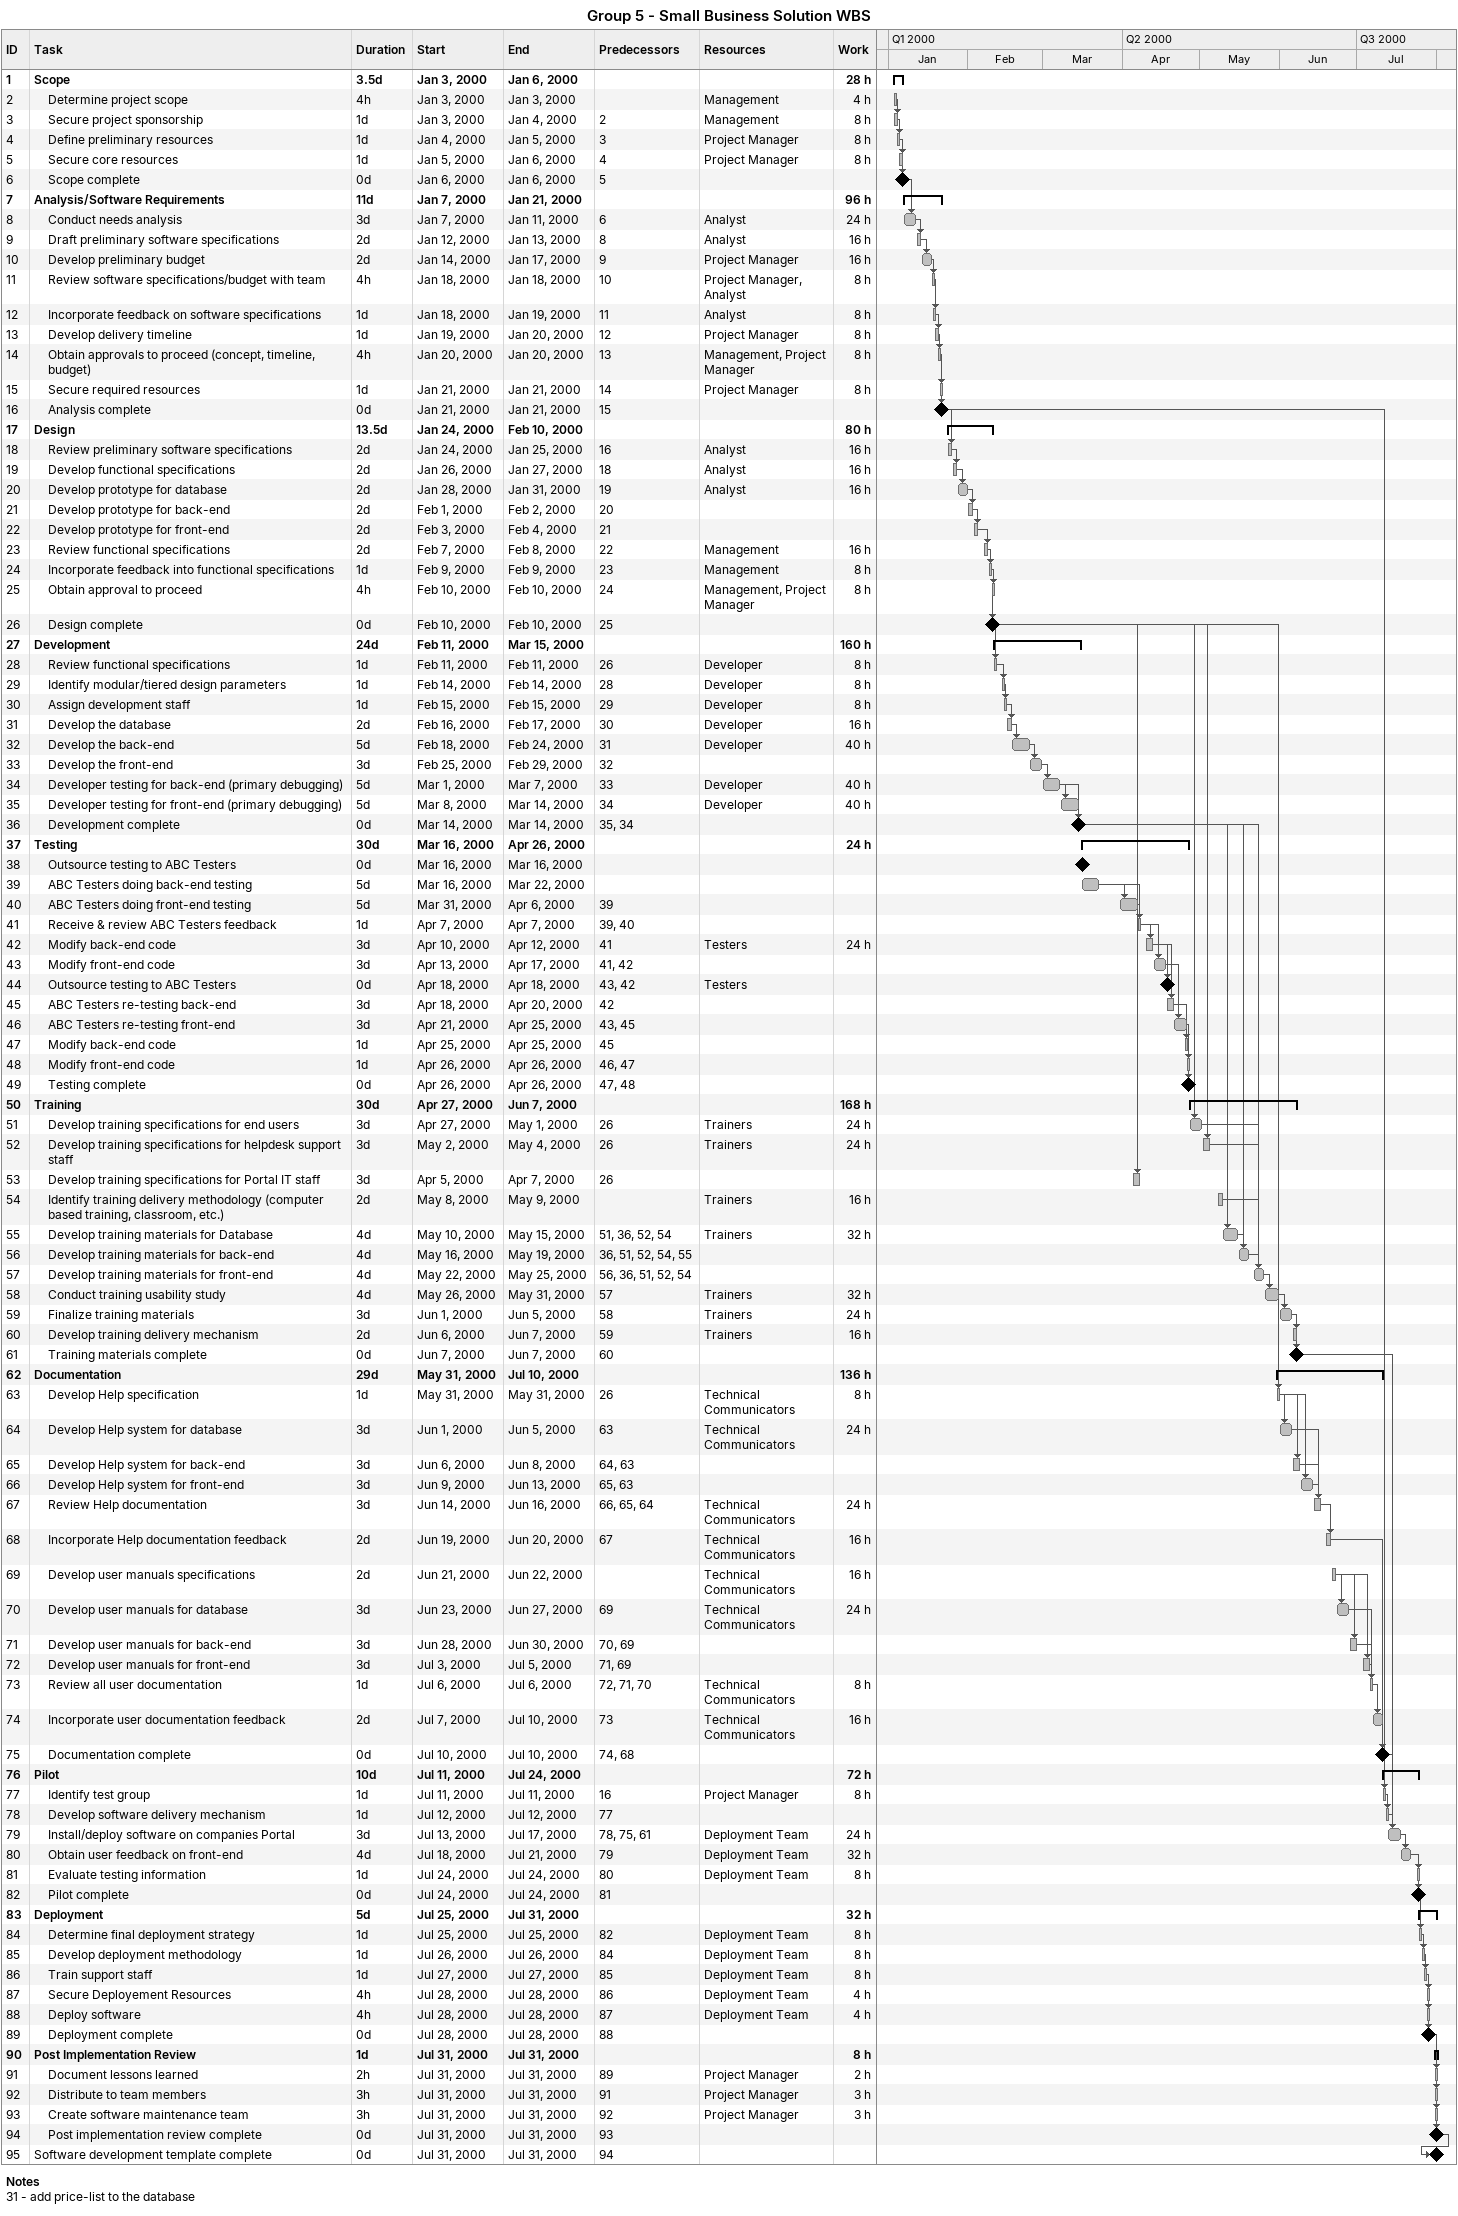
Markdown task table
Group 5 - Small Business Solution WBS

| ID | Level | Task | Duration | Start | Finish | Predecessors | Resources | Work (h) |
|---|---|---|---|---|---|---|---|---|
| 1 | 1 | **Scope** | 3.5d | 2000-01-03 | 2000-01-06 |  |  | 28 |
| 2 | 2 | Determine project scope | 4h | 2000-01-03 | 2000-01-03 |  | Management | 4 |
| 3 | 2 | Secure project sponsorship | 1d | 2000-01-03 | 2000-01-04 | 2 | Management | 8 |
| 4 | 2 | Define preliminary resources | 1d | 2000-01-04 | 2000-01-05 | 3 | Project Manager | 8 |
| 5 | 2 | Secure core resources | 1d | 2000-01-05 | 2000-01-06 | 4 | Project Manager | 8 |
| 6 | 2 | Scope complete | 0d | 2000-01-06 | 2000-01-06 | 5 |  |  |
| 7 | 1 | **Analysis/Software Requirements** | 11d | 2000-01-07 | 2000-01-21 |  |  | 96 |
| 8 | 2 | Conduct needs analysis | 3d | 2000-01-07 | 2000-01-11 | 6 | Analyst | 24 |
| 9 | 2 | Draft preliminary software specifications | 2d | 2000-01-12 | 2000-01-13 | 8 | Analyst | 16 |
| 10 | 2 | Develop preliminary budget | 2d | 2000-01-14 | 2000-01-17 | 9 | Project Manager | 16 |
| 11 | 2 | Review software specifications/budget with team | 4h | 2000-01-18 | 2000-01-18 | 10 | Project Manager, Analyst | 8 |
| 12 | 2 | Incorporate feedback on software specifications | 1d | 2000-01-18 | 2000-01-19 | 11 | Analyst | 8 |
| 13 | 2 | Develop delivery timeline | 1d | 2000-01-19 | 2000-01-20 | 12 | Project Manager | 8 |
| 14 | 2 | Obtain approvals to proceed (concept, timeline, budget) | 4h | 2000-01-20 | 2000-01-20 | 13 | Management, Project Manager | 8 |
| 15 | 2 | Secure required resources | 1d | 2000-01-21 | 2000-01-21 | 14 | Project Manager | 8 |
| 16 | 2 | Analysis complete | 0d | 2000-01-21 | 2000-01-21 | 15 |  |  |
| 17 | 1 | **Design** | 13.5d | 2000-01-24 | 2000-02-10 |  |  | 80 |
| 18 | 2 | Review preliminary software specifications | 2d | 2000-01-24 | 2000-01-25 | 16 | Analyst | 16 |
| 19 | 2 | Develop functional specifications | 2d | 2000-01-26 | 2000-01-27 | 18 | Analyst | 16 |
| 20 | 2 | Develop prototype for database | 2d | 2000-01-28 | 2000-01-31 | 19 | Analyst | 16 |
| 21 | 2 | Develop prototype for back-end | 2d | 2000-02-01 | 2000-02-02 | 20 |  |  |
| 22 | 2 | Develop prototype for front-end | 2d | 2000-02-03 | 2000-02-04 | 21 |  |  |
| 23 | 2 | Review functional specifications | 2d | 2000-02-07 | 2000-02-08 | 22 | Management | 16 |
| 24 | 2 | Incorporate feedback into functional specifications | 1d | 2000-02-09 | 2000-02-09 | 23 | Management | 8 |
| 25 | 2 | Obtain approval to proceed | 4h | 2000-02-10 | 2000-02-10 | 24 | Management, Project Manager | 8 |
| 26 | 2 | Design complete | 0d | 2000-02-10 | 2000-02-10 | 25 |  |  |
| 27 | 1 | **Development** | 24d | 2000-02-11 | 2000-03-15 |  |  | 160 |
| 28 | 2 | Review functional specifications | 1d | 2000-02-11 | 2000-02-11 | 26 | Developer | 8 |
| 29 | 2 | Identify modular/tiered design parameters | 1d | 2000-02-14 | 2000-02-14 | 28 | Developer | 8 |
| 30 | 2 | Assign development staff | 1d | 2000-02-15 | 2000-02-15 | 29 | Developer | 8 |
| 31 | 2 | Develop the database | 2d | 2000-02-16 | 2000-02-17 | 30 | Developer | 16 |
| 32 | 2 | Develop the back-end | 5d | 2000-02-18 | 2000-02-24 | 31 | Developer | 40 |
| 33 | 2 | Develop the front-end | 3d | 2000-02-25 | 2000-02-29 | 32 |  |  |
| 34 | 2 | Developer testing for back-end (primary debugging) | 5d | 2000-03-01 | 2000-03-07 | 33 | Developer | 40 |
| 35 | 2 | Developer testing for front-end (primary debugging) | 5d | 2000-03-08 | 2000-03-14 | 34 | Developer | 40 |
| 36 | 2 | Development complete | 0d | 2000-03-14 | 2000-03-14 | 35, 34 |  |  |
| 37 | 1 | **Testing** | 30d | 2000-03-16 | 2000-04-26 |  |  | 24 |
| 38 | 2 | Outsource testing to ABC Testers | 0d | 2000-03-16 | 2000-03-16 |  |  |  |
| 39 | 2 | ABC Testers doing back-end testing | 5d | 2000-03-16 | 2000-03-22 |  |  |  |
| 40 | 2 | ABC Testers doing front-end testing | 5d | 2000-03-31 | 2000-04-06 | 39 |  |  |
| 41 | 2 | Receive & review ABC Testers feedback | 1d | 2000-04-07 | 2000-04-07 | 39, 40 |  |  |
| 42 | 2 | Modify back-end code | 3d | 2000-04-10 | 2000-04-12 | 41 | Testers | 24 |
| 43 | 2 | Modify front-end code | 3d | 2000-04-13 | 2000-04-17 | 41, 42 |  |  |
| 44 | 2 | Outsource testing to ABC Testers | 0d | 2000-04-18 | 2000-04-18 | 43, 42 | Testers |  |
| 45 | 2 | ABC Testers re-testing back-end | 3d | 2000-04-18 | 2000-04-20 | 42 |  |  |
| 46 | 2 | ABC Testers re-testing front-end | 3d | 2000-04-21 | 2000-04-25 | 43, 45 |  |  |
| 47 | 2 | Modify back-end code | 1d | 2000-04-25 | 2000-04-25 | 45 |  |  |
| 48 | 2 | Modify front-end code | 1d | 2000-04-26 | 2000-04-26 | 46, 47 |  |  |
| 49 | 2 | Testing complete | 0d | 2000-04-26 | 2000-04-26 | 47, 48 |  |  |
| 50 | 1 | **Training** | 30d | 2000-04-27 | 2000-06-07 |  |  | 168 |
| 51 | 2 | Develop training specifications for end users | 3d | 2000-04-27 | 2000-05-01 | 26 | Trainers | 24 |
| 52 | 2 | Develop training specifications for helpdesk support staff | 3d | 2000-05-02 | 2000-05-04 | 26 | Trainers | 24 |
| 53 | 2 | Develop training specifications for Portal IT staff | 3d | 2000-04-05 | 2000-04-07 | 26 |  |  |
| 54 | 2 | Identify training delivery methodology (computer based training, classroom, etc.) | 2d | 2000-05-08 | 2000-05-09 |  | Trainers | 16 |
| 55 | 2 | Develop training materials for Database | 4d | 2000-05-10 | 2000-05-15 | 51, 36, 52, 54 | Trainers | 32 |
| 56 | 2 | Develop training materials for back-end | 4d | 2000-05-16 | 2000-05-19 | 36, 51, 52, 54, 55 |  |  |
| 57 | 2 | Develop training materials for front-end | 4d | 2000-05-22 | 2000-05-25 | 56, 36, 51, 52, 54 |  |  |
| 58 | 2 | Conduct training usability study | 4d | 2000-05-26 | 2000-05-31 | 57 | Trainers | 32 |
| 59 | 2 | Finalize training materials | 3d | 2000-06-01 | 2000-06-05 | 58 | Trainers | 24 |
| 60 | 2 | Develop training delivery mechanism | 2d | 2000-06-06 | 2000-06-07 | 59 | Trainers | 16 |
| 61 | 2 | Training materials complete | 0d | 2000-06-07 | 2000-06-07 | 60 |  |  |
| 62 | 1 | **Documentation** | 29d | 2000-05-31 | 2000-07-10 |  |  | 136 |
| 63 | 2 | Develop Help specification | 1d | 2000-05-31 | 2000-05-31 | 26 | Technical Communicators | 8 |
| 64 | 2 | Develop Help system for database | 3d | 2000-06-01 | 2000-06-05 | 63 | Technical Communicators | 24 |
| 65 | 2 | Develop Help system for back-end | 3d | 2000-06-06 | 2000-06-08 | 64, 63 |  |  |
| 66 | 2 | Develop Help system for front-end | 3d | 2000-06-09 | 2000-06-13 | 65, 63 |  |  |
| 67 | 2 | Review Help documentation | 3d | 2000-06-14 | 2000-06-16 | 66, 65, 64 | Technical Communicators | 24 |
| 68 | 2 | Incorporate Help documentation feedback | 2d | 2000-06-19 | 2000-06-20 | 67 | Technical Communicators | 16 |
| 69 | 2 | Develop user manuals specifications | 2d | 2000-06-21 | 2000-06-22 |  | Technical Communicators | 16 |
| 70 | 2 | Develop user manuals for database | 3d | 2000-06-23 | 2000-06-27 | 69 | Technical Communicators | 24 |
| 71 | 2 | Develop user manuals for back-end | 3d | 2000-06-28 | 2000-06-30 | 70, 69 |  |  |
| 72 | 2 | Develop user manuals for front-end | 3d | 2000-07-03 | 2000-07-05 | 71, 69 |  |  |
| 73 | 2 | Review all user documentation | 1d | 2000-07-06 | 2000-07-06 | 72, 71, 70 | Technical Communicators | 8 |
| 74 | 2 | Incorporate user documentation feedback | 2d | 2000-07-07 | 2000-07-10 | 73 | Technical Communicators | 16 |
| 75 | 2 | Documentation complete | 0d | 2000-07-10 | 2000-07-10 | 74, 68 |  |  |
| 76 | 1 | **Pilot** | 10d | 2000-07-11 | 2000-07-24 |  |  | 72 |
| 77 | 2 | Identify test group | 1d | 2000-07-11 | 2000-07-11 | 16 | Project Manager | 8 |
| 78 | 2 | Develop software delivery mechanism | 1d | 2000-07-12 | 2000-07-12 | 77 |  |  |
| 79 | 2 | Install/deploy software on companies Portal | 3d | 2000-07-13 | 2000-07-17 | 78, 75, 61 | Deployment Team | 24 |
| 80 | 2 | Obtain user feedback on front-end | 4d | 2000-07-18 | 2000-07-21 | 79 | Deployment Team | 32 |
| 81 | 2 | Evaluate testing information | 1d | 2000-07-24 | 2000-07-24 | 80 | Deployment Team | 8 |
| 82 | 2 | Pilot complete | 0d | 2000-07-24 | 2000-07-24 | 81 |  |  |
| 83 | 1 | **Deployment** | 5d | 2000-07-25 | 2000-07-31 |  |  | 32 |
| 84 | 2 | Determine final deployment strategy | 1d | 2000-07-25 | 2000-07-25 | 82 | Deployment Team | 8 |
| 85 | 2 | Develop deployment methodology | 1d | 2000-07-26 | 2000-07-26 | 84 | Deployment Team | 8 |
| 86 | 2 | Train support staff | 1d | 2000-07-27 | 2000-07-27 | 85 | Deployment Team | 8 |
| 87 | 2 | Secure Deployement Resources | 4h | 2000-07-28 | 2000-07-28 | 86 | Deployment Team | 4 |
| 88 | 2 | Deploy software | 4h | 2000-07-28 | 2000-07-28 | 87 | Deployment Team | 4 |
| 89 | 2 | Deployment complete | 0d | 2000-07-28 | 2000-07-28 | 88 |  |  |
| 90 | 1 | **Post Implementation Review** | 1d | 2000-07-31 | 2000-07-31 |  |  | 8 |
| 91 | 2 | Document lessons learned | 2h | 2000-07-31 | 2000-07-31 | 89 | Project Manager | 2 |
| 92 | 2 | Distribute to team members | 3h | 2000-07-31 | 2000-07-31 | 91 | Project Manager | 3 |
| 93 | 2 | Create software maintenance team | 3h | 2000-07-31 | 2000-07-31 | 92 | Project Manager | 3 |
| 94 | 2 | Post implementation review complete | 0d | 2000-07-31 | 2000-07-31 | 93 |  |  |
| 95 | 1 | Software development template complete | 0d | 2000-07-31 | 2000-07-31 | 94 |  |  |

Notes
- 31: - add price-list to the database
